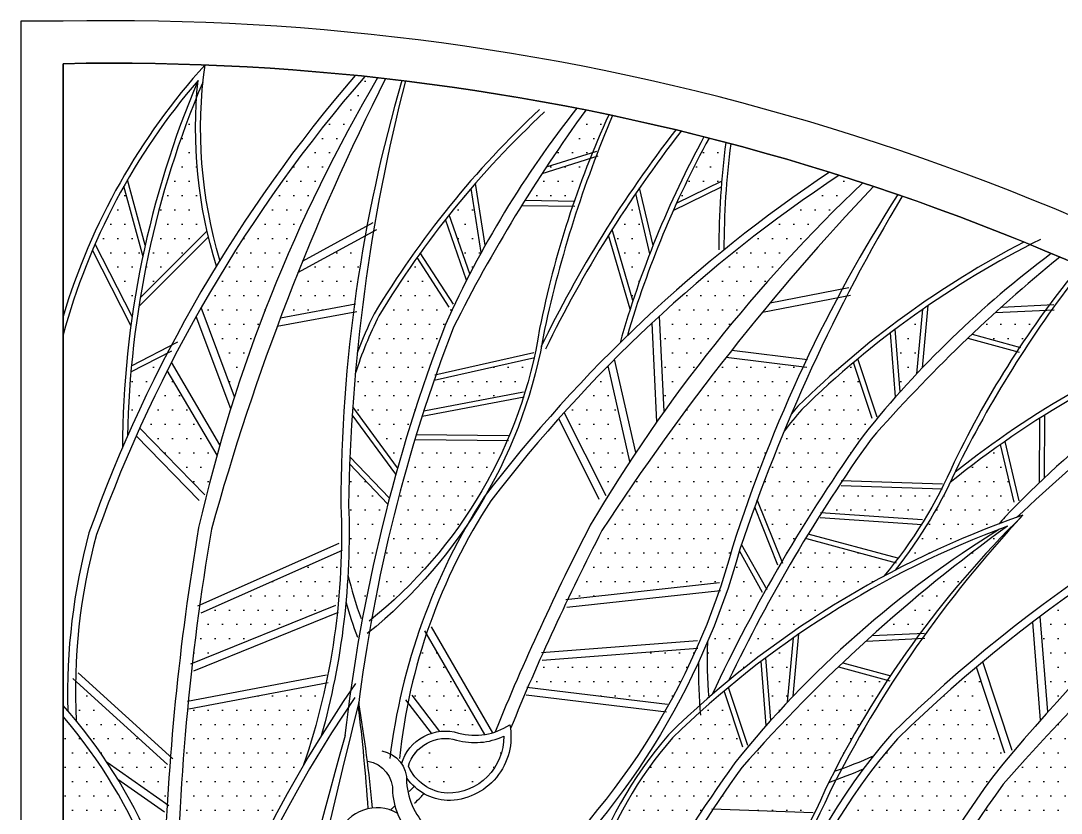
# Model space of a CAD drawing. Extents: x -6708 to 51378, y -17661 to 34250.
# Drawn here: x 29622 to 30851, y -15952 to -15017 of the extents above; entities that cross this region are included whole.
import ezdxf

# ---------------------------------------------------------------- set-up
doc = ezdxf.new("R2010")
doc.units = 0
doc.header["$LTSCALE"] = 5
doc.header["$MEASUREMENT"] = 0
for name, color, linetype in [('0-BCA', 33, 'CONTINUOUS'), ('1', 1, 'CONTINUOUS'), ('LEAF', 2, 'CONTINUOUS'), ('MET', 2, 'CONTINUOUS')]:
    doc.layers.add(name, color=color, linetype=linetype)
pattern_1 = [(0, (0, -13080.158), (8.4375, 16.875), [0, -16.875])]
pattern_2 = [(180, (59217.37, -13080.158), (-8.4375, 16.875), [0, -16.875])]

msp = doc.modelspace()

# ---------------------------------------------------------------- hatches: boundary and pattern name
at = {"layer": 'LEAF'}
h = msp.add_hatch(dxfattribs=at)
h.set_pattern_fill('DOTS', color=2, scale=270, style=0)
h.set_pattern_definition(pattern_1)
edge = h.paths.add_edge_path()
edge.add_arc((30195.4, -16489.1), 37.7, 386.612, 456.2999, ccw=False)
edge.add_arc((30272.5, -16435.4), 56.9, 220.3642, 273.1283)
edge.add_arc((30235.4, -16467.5), 47.2, 221.7183, 328.332, ccw=False)
edge.add_arc((30226.1, -16469.5), 39.1, 152.8716, 228.627, ccw=False)
edge = h.paths.add_edge_path()
edge.add_arc((30211.7, -16429), 52.1, 435.1151, 491.9317, ccw=False)
edge.add_arc((30252.3, -16338.9), 48.1, 235.5625, 302.4143)
edge.add_arc((30234.9, -16379.7), 43.2, 270.2682, 360.1982, ccw=False)
edge.add_arc((30231.9, -16360.5), 62.5, 208.3927, 272.9511, ccw=False)
edge = h.paths.add_edge_path()
edge.add_arc((30196.2, -16313.4), 53.1, 431.9789, 483.4165, ccw=False)
edge.add_arc((30253.9, -16226.5), 55, 221.42, 288.4408)
edge.add_arc((30229.8, -16271), 42.2, 263.7253, 349.548, ccw=False)
edge.add_arc((30224.7, -16253), 59.9, 195.5363, 270.5156, ccw=False)
edge = h.paths.add_edge_path()
edge.add_arc((30200.9, -16228.2), 61.2, 437.426, 482.7486, ccw=False)
edge.add_arc((30238.9, -16129.1), 46.5, 237.9256, 309.0668)
edge.add_arc((30212.9, -16164.8), 55.3, 277.7065, 359.5784, ccw=False)
edge.add_arc((30211.5, -16176.8), 43.7, 179.931, 281.6582, ccw=False)
edge = h.paths.add_edge_path()
edge.add_arc((30186.3, -16129.6), 59.2, 442.7355, 493.8052, ccw=False)
edge.add_arc((30219.7, -16026.7), 51.2, 239.6463, 312.9975)
edge.add_arc((30201.2, -16067.5), 53.5, 268.1437, 363.6227, ccw=False)
edge.add_arc((30188.8, -16078), 44.3, 191.5359, 283.9449, ccw=False)
edge = h.paths.add_edge_path()
edge.add_arc((30175, -16057), 76.7, 437.6054, 491.2856, ccw=False)
edge.add_arc((30216, -15926.3), 60.9, 246.2475, 303.898)
edge.add_arc((30179.1, -15967.1), 71.6, 267.4018, 352.0913, ccw=False)
edge.add_arc((30175.3, -15985.9), 52.7, 194.8205, 270.5657, ccw=False)
edge = h.paths.add_edge_path()
edge.add_arc((30123.6, -15909.6), 45.4, 433.0577, 523.8271, ccw=False)
edge.add_arc((30158.7, -15786.9), 82.2, 254.6195, 294.4263)
edge.add_arc((30126.1, -15862.4), 66.6, 269.9496, 360.5992, ccw=False)
edge.add_arc((30129.5, -15875.1), 54, 203.833, 266.3218, ccw=False)
edge = h.paths.add_edge_path()
edge.add_arc((30042.9, -15995.4), 40.7, 414.5066, 517.6015)
edge.add_arc((29937.4, -15946.5), 75.6, 298.7529, 333.8366, ccw=False)
edge.add_arc((30015.3, -15952.2), 73.5, 235.5697, 276.1997)
edge.add_arc((30018, -15975.2), 50.3, 275.9943, 375.0056)
edge = h.paths.add_edge_path()
edge.add_arc((30081.5, -16093.9), 44.3, 425.9868, 511.5726)
edge.add_arc((29997.7, -16048), 51.3, 276.7487, 331.0794, ccw=False)
edge.add_arc((30046, -16056.6), 59.8, 225.0754, 279.4395)
edge.add_arc((30050.8, -16065.6), 50.3, 275.7386, 373.9658)
edge = h.paths.add_edge_path()
edge.add_arc((30100.6, -16190.3), 42.5, 423.6275, 509.3773)
edge.add_arc((30016.9, -16156), 48.8, 286.5299, 344.9013, ccw=False)
edge.add_arc((30068.6, -16155.7), 60.4, 231.1532, 283.6189)
edge.add_arc((30077.5, -16169.4), 45.3, 276.8291, 382.2533)
edge = h.paths.add_edge_path()
edge.add_arc((30116.9, -16285.4), 49.4, 433.8645, 506.2377)
edge.add_arc((30031.7, -16231.9), 51.2, 273.1097, 329.5246, ccw=False)
edge.add_arc((30073.9, -16258.9), 46.3, 211.515, 296.9073)
edge.add_arc((30073.6, -16246.4), 57.7, 291.6434, 368.5381)
edge = h.paths.add_edge_path()
edge.add_arc((30125.6, -16366.3), 38.2, 414.1995, 505.4013)
edge.add_arc((30048.9, -16317.4), 52.8, 265.6524, 328.9847, ccw=False)
edge.add_arc((30083.8, -16348.3), 44.5, 209.1727, 287.0363)
edge.add_arc((30095, -16337.9), 53, 272.0389, 362.8121)
edge = h.paths.add_edge_path()
edge.add_arc((30161.3, -16450.7), 44.9, 458.635, 513.9482)
edge.add_arc((30085.4, -16408.4), 42.1, 266.2272, 327.5952, ccw=False)
edge.add_arc((30120.5, -16427.4), 44.4, 211.3183, 303.733)
edge.add_arc((30130.5, -16432.2), 35.4, 294.6098, 406.9385)
at = {"layer": 'MET'}
h = msp.add_hatch(dxfattribs=at)
h.set_pattern_fill('DOTS', color=1, scale=270, style=0)
h.set_pattern_definition(pattern_1)
h.paths.add_polyline_path([(30028.7, -15082.6), (29994.3, -15123.5), (29966.7, -15158.1), (29932.6, -15203.9), (29897.3, -15254.8), (29873.4, -15291.7), (29853.9, -15323.5), (29835.2, -15355.5), (29874.6, -15461), (29891, -15412.4), (29906.2, -15370.8), (29919.1, -15337.8), (29934.2, -15301.3), (29953.6, -15257.2), (29973.4, -15215.1), (29993.9, -15174.4), (30015.8, -15133.4), (30029.7, -15108.4), (30043.7, -15084.2)])
h = msp.add_hatch(dxfattribs=at)
h.set_pattern_fill('DOTS', color=1, scale=270, style=0)
h.set_pattern_definition(pattern_2)
h.paths.add_polyline_path([(29752.2, -15431.5), (29795.3, -15409.3, 0.015913), (29748.3, -15507.2, -0.016943)])
h.paths.add_polyline_path([(29829.8, -15107.2, 0.072631), (29842.1, -15265.3), (29763.1, -15344.2, -0.055152)])
h.paths.add_polyline_path([(29743.9, -15212.2), (29766.4, -15294.4, 0.016202), (29753.7, -15366.2), (29709.8, -15280.7, -0.025032)])
h = msp.add_hatch(dxfattribs=at)
h.set_pattern_fill('DOTS', color=1, scale=270, style=0)
h.set_pattern_definition(pattern_1)
h.paths.add_polyline_path([(30289.6, -15122.3), (30278.3, -15138.2), (30267.3, -15153.9), (30257.8, -15167.6), (30247, -15183.7), (30233.5, -15204.2), (30223.4, -15219.9), (30217.7, -15228.9), (30276, -15229.8), (30283, -15210.1), (30291.2, -15188.3), (30298.3, -15170.5), (30305, -15154.5), (30311.6, -15139), (30316.7, -15127.9)])
h = msp.add_hatch(dxfattribs=at)
h.set_pattern_fill('DOTS', color=1, scale=270, style=0)
h.set_pattern_definition(pattern_2)
h.paths.add_polyline_path([(30435.2, -15155.4, -0.001835), (30455.4, -15160.7, 0.011896), (30450.5, -15206.1), (30396.7, -15232.4, -0.018283)])
h.paths.add_polyline_path([(30320.7, -15263.4, -0.008736), (30348.6, -15220.9), (30365.2, -15292, 0.012406), (30345.3, -15347.2)])
h = msp.add_hatch(dxfattribs=at)
h.set_pattern_fill('DOTS', color=1, scale=270, style=0)
h.set_pattern_definition(pattern_1)
h.paths.add_polyline_path([(30376.6, -15365.7), (30382.2, -15478.2), (30407.6, -15443.4), (30431.1, -15412.8), (30458.5, -15378.5), (30480.5, -15352.1), (30509.8, -15318.5), (30541.4, -15284.1), (30564.8, -15259.6), (30589.4, -15234.8), (30616.8, -15208.3), (30588.9, -15199.3), (30563.1, -15216.8), (30534.8, -15236.7), (30498.1, -15263.9), (30466, -15288.9), (30428.7, -15319.6), (30398.9, -15345.5)])
h = msp.add_hatch(dxfattribs=at)
h.set_pattern_fill('DOTS', color=1, scale=270, style=0)
h.set_pattern_definition(pattern_1)
h.paths.add_polyline_path([(30154, -15214.9), (30147.1, -15223), (30138.2, -15233.7), (30130.1, -15243.8), (30128.3, -15245.9), (30152.5, -15315.9), (30166.1, -15290.4)])
h = msp.add_hatch(dxfattribs=at)
h.set_pattern_fill('DOTS', color=1, scale=270, style=0)
h.set_pattern_definition(pattern_1)
h.paths.add_polyline_path([(30029.1, -15270.8), (29949.6, -15314.2), (29943.7, -15329.2), (29937.7, -15344.4), (29928.8, -15367.7), (30016.3, -15351.4), (30018.5, -15335.4), (30021, -15318.8), (30023.6, -15302.5), (30026.2, -15287)])
h = msp.add_hatch(dxfattribs=at)
h.set_pattern_fill('DOTS', color=1, scale=270, style=0)
h.set_pattern_definition(pattern_1)
h.paths.add_polyline_path([(30090.4, -15296.3), (30070.7, -15325), (30048.1, -15360.4), (30033, -15391.3), (30023.7, -15414.7), (30017.7, -15428.8), (30014.5, -15469.5), (30014.9, -15473.7), (30067.3, -15544.9), (30074.7, -15519.4), (30084.3, -15488.1), (30097.9, -15446.7), (30115.4, -15397.5), (30122.7, -15378.1), (30129.6, -15362.5), (30131.6, -15358.3)])
h = msp.add_hatch(dxfattribs=at)
h.set_pattern_fill('DOTS', color=1, scale=270, style=0)
h.set_pattern_definition(pattern_1)
h.paths.add_polyline_path([(30655.1, -15381.1), (30661.1, -15454.9), (30680.6, -15433.6), (30687.8, -15357.5), (30670.1, -15370.1)])
h = msp.add_hatch(dxfattribs=at)
h.set_pattern_fill('DOTS', color=1, scale=270, style=0)
h.set_pattern_definition(pattern_1)
h.paths.add_polyline_path([(30773.5, -15361.4), (30746, -15387), (30803, -15402.7), (30832.7, -15358.6)])
h = msp.add_hatch(dxfattribs=at)
h.set_pattern_fill('DOTS', color=1, scale=270, style=0)
h.set_pattern_definition(pattern_1)
h.paths.add_polyline_path([(30110.4, -15441.1), (30098.2, -15477.4), (30218, -15454.6), (30221.8, -15441.5), (30225.8, -15425.9), (30228.4, -15414.8)])
h = msp.add_hatch(dxfattribs=at)
h.set_pattern_fill('DOTS', color=1, scale=270, style=0)
h.set_pattern_definition(pattern_1)
h.paths.add_polyline_path([(30455.5, -15414.1), (30431.5, -15445.2), (30404.8, -15480.6), (30376.7, -15519.3), (30351.5, -15555.1), (30324, -15595.6), (30307, -15622.1), (30291.7, -15652.3), (30277.3, -15681.2), (30268.3, -15699.9), (30450.7, -15679.1), (30459.4, -15650.9), (30470.4, -15615.6), (30480.9, -15585.1), (30494.1, -15549.1), (30509.4, -15510.1), (30524.3, -15474.6), (30537.7, -15444.3), (30546.3, -15425.5)])
h = msp.add_hatch(dxfattribs=at)
h.set_pattern_fill('DOTS', color=1, scale=270, style=0)
h.set_pattern_definition(pattern_1)
h.paths.add_polyline_path([(30605.8, -15420.4), (30577.9, -15444.7), (30556, -15465), (30539.6, -15481.9), (30524, -15501.3), (30492.2, -15582.7), (30521.3, -15655.3), (30540.3, -15623.4), (30560.7, -15590.7), (30577.5, -15564.7), (30596.7, -15536.3), (30610, -15517), (30618.6, -15504.9), (30624.8, -15497.3), (30630, -15490.9)])
h = msp.add_hatch(dxfattribs=at)
h.set_pattern_fill('DOTS', color=1, scale=270, style=0)
h.set_pattern_definition(pattern_1)
h.paths.add_polyline_path([(29795.2, -15429.7), (29783.1, -15454.1), (29772.2, -15477), (29766, -15490.4), (29762.6, -15497.8), (29841.2, -15577.8), (29845.4, -15561.3), (29850.5, -15542.2), (29854, -15529.7)])
h = msp.add_hatch(dxfattribs=at)
h.set_pattern_fill('DOTS', color=1, scale=270, style=0)
h.set_pattern_definition(pattern_1)
h.paths.add_polyline_path([(30316, -15424.3), (30286.1, -15455.4), (30271.1, -15471.7), (30264.2, -15479.3), (30314.8, -15579.4), (30325.3, -15562.8), (30334.9, -15547.7), (30341.6, -15537.4)])
h = msp.add_hatch(dxfattribs=at)
h.set_pattern_fill('DOTS', color=1, scale=270, style=0)
h.set_pattern_definition(pattern_1)
h.paths.add_polyline_path([(30087.5, -15511.5), (30078.8, -15541.2), (30069.2, -15576.3), (30062.6, -15602.1), (30053.7, -15639.5), (30042.3, -15693.1), (30036.5, -15723.4), (30071.1, -15693.2), (30100.8, -15662.5), (30124.4, -15634.5), (30143, -15609.3), (30168.1, -15569.7), (30182.1, -15543.8), (30189.4, -15528.9), (30196.8, -15512.6)])
h = msp.add_hatch(dxfattribs=at)
h.set_pattern_fill('DOTS', color=1, scale=270, style=0)
h.set_pattern_definition(pattern_1)
h.paths.add_polyline_path([(30720.1, -15562.2, -0.016693), (30779.5, -15517.3), (30798.9, -15588.3, 0.004177), (30784.6, -15603, 0.001315), (30777.8, -15610.9, 0.030056), (30655.1, -15665.6, 0.052737)])
h = msp.add_hatch(dxfattribs=at)
h.set_pattern_fill('DOTS', color=1, scale=270, style=0)
h.set_pattern_definition(pattern_1)
h.paths.add_polyline_path([(30010.6, -15540.1), (30009.7, -15571.6), (30009.7, -15598.6), (30009.8, -15639.5), (30009.3, -15656.3), (30009.2, -15673.4), (30024.1, -15722.6), (30031.5, -15693), (30042.2, -15643.1), (30048.6, -15616.2), (30055.8, -15587.5)])
h = msp.add_hatch(dxfattribs=at)
h.set_pattern_fill('DOTS', color=1, scale=270, style=0)
h.set_pattern_definition(pattern_1)
h.paths.add_polyline_path([(30589.2, -15565.1), (30568.1, -15597.6), (30689.7, -15605.6), (30698.2, -15591.2), (30705.3, -15578.4), (30709.8, -15569.6)])
h = msp.add_hatch(dxfattribs=at)
h.set_pattern_fill('DOTS', color=1, scale=270, style=0)
h.set_pattern_definition(pattern_1)
h.paths.add_polyline_path([(30627.7, -15742.9), (30660.6, -15714), (30689.2, -15689.8), (30718.3, -15666.3), (30738.5, -15650.5), (30759.1, -15634.9), (30773.9, -15623.9), (30787.6, -15613.8), (30770.2, -15637.4), (30752.4, -15656.9), (30723, -15691), (30704.1, -15714.5), (30684.5, -15740.2)])
h = msp.add_hatch(dxfattribs=at)
h.set_pattern_fill('DOTS', color=1, scale=270, style=0)
h.set_pattern_definition(pattern_1)
h.paths.add_polyline_path([(30549.3, -15627.9), (30538.7, -15645.5), (30524.8, -15669.4), (30510.2, -15695.2), (30492.8, -15727.4), (30475.7, -15760.4), (30458.3, -15795.9), (30486.6, -15773.3), (30514.7, -15752.3), (30548.7, -15728.6), (30570.1, -15714.6), (30598.9, -15696.9), (30628.5, -15679.9), (30641.5, -15672.8), (30654.7, -15656.4)])
h = msp.add_hatch(dxfattribs=at)
h.set_pattern_fill('DOTS', color=1, scale=270, style=0)
h.set_pattern_definition(pattern_1)
h.paths.add_polyline_path([(30000.8, -15642.6), (29832.1, -15716.9), (29830, -15733.1), (29827.9, -15749.5), (29825.6, -15768.7), (29824.8, -15775.4), (29992.4, -15707.5), (29997.2, -15704.8), (29998.5, -15690.1), (29999.4, -15676.4), (30000.3, -15659.1)])
h = msp.add_hatch(dxfattribs=at)
h.set_pattern_fill('DOTS', color=1, scale=270, style=0)
h.set_pattern_definition(pattern_1)
h.paths.add_polyline_path([(30471.7, -15640.9), (30463.2, -15669.6), (30455, -15694.5), (30444.1, -15724), (30435.1, -15746.4), (30433.3, -15750.6), (30435, -15816.5), (30438.7, -15812.5), (30455.9, -15776.9), (30474.6, -15740), (30488.8, -15713.1), (30499.7, -15693.2)])
h = msp.add_hatch(dxfattribs=at)
h.set_pattern_fill('DOTS', color=1, scale=270, style=0)
h.set_pattern_definition(pattern_1)
h.paths.add_polyline_path([(30826.3, -15720.3, -0.00903), (30876.1, -15684.3), (30865.2, -15800.5, 0.005904), (30835.3, -15833)])
h = msp.add_hatch(dxfattribs=at)
h.set_pattern_fill('DOTS', color=1, scale=270, style=0)
h.set_pattern_definition(pattern_1)
h.paths.add_polyline_path([(30101.4, -15740.6), (30096.4, -15756.2), (30092, -15770.7), (30086.4, -15791.6), (30082.8, -15807), (30081.8, -15811.3), (30117.1, -15856), (30125.4, -15855.7), (30137.1, -15857.3), (30145.5, -15859.4), (30153.3, -15860.3), (30164.4, -15860.3), (30170.2, -15859.6)])
h = msp.add_hatch(dxfattribs=at)
h.set_pattern_fill('DOTS', color=1, scale=270, style=0)
h.set_pattern_definition(pattern_1)
h.paths.add_polyline_path([(30957.2, -15736.7), (31045.4, -15760.9, 0.031981), (30932.6, -15959.7, -0.012394), (30915.1, -15997.5), (30731.2, -15992.9, -0.00783), (30782.7, -15918.3, -0.021823)])
h = msp.add_hatch(dxfattribs=at)
h.set_pattern_fill('DOTS', color=1, scale=270, style=0)
h.set_pattern_definition(pattern_1)
h.paths.add_polyline_path([(30502.3, -15769), (30508.3, -15842.8), (30527.8, -15821.5), (30535, -15745.4), (30517.8, -15757.6)])
h = msp.add_hatch(dxfattribs=at)
h.set_pattern_fill('DOTS', color=1, scale=270, style=0)
h.set_pattern_definition(pattern_1)
h.paths.add_polyline_path([(30221.1, -15803.9), (30387.5, -15824.2), (30398, -15804.7), (30406, -15788.9), (30413.9, -15772.5), (30420.5, -15757.9), (30234.6, -15773.1)])
h = msp.add_hatch(dxfattribs=at)
h.set_pattern_fill('DOTS', color=1, scale=270, style=0)
h.set_pattern_definition(pattern_1)
h.paths.add_polyline_path([(30588.1, -15779.7), (30560.6, -15806.5), (30528.8, -15838.8), (30501.5, -15867.9), (30476.6, -15895.5), (30455.6, -15924.6), (30440, -15947.5), (30558.2, -15951.5), (30571.6, -15926.6), (30587, -15895.9), (30606.3, -15860.5), (30624.6, -15829.3), (30638.3, -15807.2), (30645.9, -15795.6)])
h = msp.add_hatch(dxfattribs=at)
h.set_pattern_fill('DOTS', color=1, scale=270, style=0)
h.set_pattern_definition(pattern_1)
h.paths.add_polyline_path([(30657.8, -15864.9, -0.018491), (30751, -15780.3), (30788.7, -15887, 0.003951), (30770, -15909.9, 0.02258), (30622, -16138.9), (30566.2, -15997.7, -0.059116)])
h.paths.add_polyline_path([(30526.9, -16086.8), (30588.1, -16198.4, 0.014729), (30506.5, -16356.5, 0.004864), (30488.6, -16365.9, -0.104006)])
h = msp.add_hatch(dxfattribs=at)
h.set_pattern_fill('DOTS', color=1, scale=270, style=0)
h.set_pattern_definition(pattern_1)
h.paths.add_polyline_path([(29686.8, -15796.3), (29686.7, -15809.3), (29686.9, -15822.2), (29687.1, -15831.2), (29687.6, -15842.8), (29694.1, -15851.4), (29700.9, -15860.1), (29713.4, -15877.1), (29720.1, -15886.8), (29724, -15892.5), (29795.1, -15941.3), (29796.3, -15922.7), (29797.4, -15906.5), (29798, -15897.6)])
edge = h.paths.add_edge_path()
edge.add_line((29795.5, -15895.1), (29683.8, -15793.6))
h = msp.add_hatch(dxfattribs=at)
h.set_pattern_fill('DOTS', color=1, scale=270, style=0)
h.set_pattern_definition(pattern_1)
h.paths.add_polyline_path([(29820.8, -15829.4), (29816.4, -15859.7), (29813.7, -15893.3), (29811.9, -15920.7), (29809.6, -15959.8), (29808.2, -15991.5), (29806.6, -16044.6), (29806.2, -16075.4), (29810, -16090.9), (29814.9, -16113.6), (29819.1, -16137.7), (29822.6, -16163.5), (29824, -16178.5), (29831.6, -16161.2), (29834.9, -16152.2), (29841.7, -16133.8), (29848.3, -16116.8), (29851.8, -16108.1), (29870.8, -16062.6), (29893.5, -16013.2), (29908.1, -15983.6), (29925.8, -15949.5), (29941.8, -15920.5), (29956.2, -15895.5), (29982.9, -15798.5)])
h = msp.add_hatch(dxfattribs=at)
h.set_pattern_fill('DOTS', color=1, scale=270, style=0)
h.set_pattern_definition(pattern_1)
h.paths.add_polyline_path([(30453, -15808.2), (30432, -15826.4), (30414, -15842.7), (30396.4, -15859.4), (30388.1, -15868.1), (30373.6, -15885.9), (30361.7, -15902.1), (30349.3, -15920.7), (30338.3, -15939), (30331.8, -15950.9), (30368.5, -16043.2), (30380.3, -16023.2), (30398, -15994.3), (30419.2, -15961), (30437.2, -15933.9), (30450.5, -15914.5), (30467.7, -15890.4), (30477.4, -15878.6)])
h = msp.add_hatch(dxfattribs=at)
h.set_pattern_fill('DOTS', color=1, scale=270, style=0)
h.set_pattern_definition(pattern_1)
h.paths.add_polyline_path([(29672.3, -15838.4), (29672.7, -15969.5), (29684, -16001.4), (29696.1, -16037.9), (29709.7, -16083.4), (29719.9, -16121.5), (29727.5, -16153.2), (29732.7, -16176.6), (29803.7, -16101.6), (29796.4, -16072), (29786.6, -16039.9), (29777.9, -16015.6), (29768.2, -15991.8), (29748.9, -15951.3), (29730, -15918), (29713.8, -15892.7), (29698, -15870.5), (29681.6, -15849.5)])
h = msp.add_hatch(dxfattribs=at)
h.set_pattern_fill('DOTS', color=1, scale=270, style=0)
h.set_pattern_definition(pattern_1)
h.paths.add_polyline_path([(30577.4, -15928.3, -0.002961), (30585, -15913.5, 0.01506), (30617.4, -15900.4, 0.103709), (30490.5, -16172.2, 0.058561), (30285.8, -16226.4, -0.000581), (30287.6, -16222.4, 0.183864)])

# ---------------------------------------------------------------- linework, layer by layer
at = {"layer": '0-BCA', "color": 3}
for p, q in [((29622.2, -15017.6), (29622.2, -17517.6)), ((29672.2, -15017.6), (29622.2, -15017.6)), ((29672.2, -15067.6), (29672.2, -17467.6))]:
    msp.add_line(p, q, dxfattribs=at)
for points in [[(31358.7, -15842.6), (31358.7, -15517.6, 0.155566), (29672.2, -15017.6, 0.155566)], [(31308.7, -15544.2), (31308.7, -17467.1), (29672.7, -17467.1), (29672.2, -15067.6, -0.153284), (31308.7, -15544.2, -3.305213)]]:
    msp.add_lwpolyline(points, format="xyb", dxfattribs=at)
msp.add_arc((29731.3, -17912.3), 2845.3, 56.3334, 91.1921, dxfattribs=at)
at = {"layer": '1'}
for p, q in [((30238, -15197.2, 0), (30304.3, -15176.6, 0)), ((30243.2, -15189.3, 0), (30302.6, -15170.9, 0)), ((29766.8, -15295.8), (29743.9, -15212.2)), ((29769.2, -15281.8), (29748.1, -15204.9)), ((30166.1, -15290.4, 0), (30154, -15214.9, 0)), ((30170.9, -15281.9, 0), (30159.1, -15209, 0)), ((30369, -15282.2), (30353.2, -15214.2)), ((30392.9, -15240.9), (30449.9, -15213)), ((30396.7, -15232.4), (30450.5, -15206.1)), ((30365.2, -15292), (30348.6, -15220.9)), ((30214, -15234.9, 0), (30276.7, -15235.8, 0)), ((30217.7, -15228.9, 0), (30276.8, -15229.8, 0)), ((30148.7, -15323.3, 0), (30123.9, -15251.5, 0)), ((30152.5, -15315.9, 0), (30128.3, -15245.9, 0)), ((29949.6, -15314.2, 0), (30042.7, -15263.4, 0)), ((29955, -15300.8, 0), (30038.3, -15255.3, 0)), ((30345.3, -15347.2), (30320.7, -15263.4)), ((29761.5, -15354.3), (29843.7, -15272.1)), ((29763.1, -15344.2), (29842.1, -15265.3)), ((30342, -15357.3), (30316.4, -15270.2)), ((29752.2, -15376.6), (29706.7, -15287.9)), ((29753.7, -15366.2), (29709.8, -15280.7)), ((30128.3, -15355, 0), (30090.4, -15296.3, 0)), ((30133.4, -15351.7, 0), (30094.1, -15291, 0)), ((30507.4, -15350, 0), (30600.5, -15331.9, 0)), ((30498.2, -15361.1, 0), (30602.3, -15340.9, 0)), ((29874.6, -15461, 0), (29835.2, -15355.5, 0)), ((29925.1, -15377.7, 0), (30019.2, -15360.2, 0)), ((29928.8, -15367.7, 0), (30017.5, -15351.2, 0)), ((30680.6, -15433.6, 0), (30687.8, -15357.5, 0)), ((30687.3, -15426.6, 0), (30694.2, -15353.1, 0)), ((30773.5, -15361.4, 0), (30842.9, -15358.1, 0)), ((30780.5, -15355.1, 0), (30842.6, -15352.1, 0)), ((29870.1, -15475.2, 0), (29829.3, -15365.9, 0)), ((30373.6, -15490.4, 0), (30367.8, -15373.8, 0)), ((30382.2, -15478.2, 0), (30376.6, -15365.7, 0)), ((30655.5, -15461.1, 0), (30649.5, -15385.4, 0)), ((30661.1, -15454.9, 0), (30655.1, -15381.1, 0)), ((30746, -15387, 0), (30803, -15402.7, 0)), ((29752.8, -15424.4), (29807.6, -15396.2)), ((30740.9, -15391.8, 0), (30801.4, -15408.4, 0)), ((29752.2, -15431.5), (29800.5, -15406.6)), ((30111.2, -15434.8, 0), (30228, -15408.7, 0)), ((30462.1, -15405.7, 0), (30551.6, -15417, 0)), ((29857.4, -15517.5, 0), (29800.2, -15420, 0)), ((30110.4, -15441.1, 0), (30229.3, -15414.6, 0)), ((30348.6, -15526.8, 0), (30323.6, -15416.6, 0)), ((30455.5, -15414.1, 0), (30550.5, -15426.1, 0)), ((30627.9, -15486.7, 0), (30605.8, -15420.4, 0)), ((30633.6, -15484.8, 0), (30610.8, -15416.2, 0)), ((29854, -15529.7, 0), (29795.2, -15429.7, 0)), ((30341.6, -15537.4, 0), (30316, -15424.3, 0)), ((30098.2, -15477.4, 0), (30215.8, -15455.2, 0)), ((30067.3, -15544.9, 0), (30014.2, -15472.8, 0)), ((30096.1, -15483.9, 0), (30216.9, -15461.1, 0)), ((30065.3, -15552.3, 0), (30013.6, -15482.1, 0)), ((30313.6, -15577.9, 0), (30264.2, -15479.3, 0)), ((30831.5, -15556.4), (30832, -15482.4)), ((29839.6, -15576.8, 0), (29762.6, -15497.8, 0)), ((30305.4, -15582, 0), (30257.7, -15486.6, 0)), ((30825.5, -15562.1), (30826, -15486.2)), ((29833, -15583.2, 0), (29758.6, -15506.8, 0)), ((30088.7, -15505.5, 0), (30198.3, -15506.6, 0)), ((30087.5, -15511.5, 0), (30198.2, -15512.6, 0)), ((30795.8, -15585.2), (30779.5, -15517.3)), ((30801.6, -15583.8), (30784.8, -15513.5)), ((30057.6, -15580.7, 0), (30011, -15531.8, 0)), ((30055.8, -15587.5, 0), (30010.6, -15540.1, 0)), ((30591.1, -15565.6, 0), (30710.8, -15569.7, 0)), ((30591.3, -15559.6, 0), (30711, -15563.7, 0)), ((30522.2, -15657.6, 0), (30492.2, -15582.7, 0)), ((30516.6, -15659.8, 0), (30489.1, -15591.2, 0)), ((30566.4, -15603.5, 0), (30687.1, -15611.6, 0)), ((30566.8, -15597.6, 0), (30687.5, -15605.6, 0)), ((30550.3, -15628.3, 0), (30656.1, -15656.8, 0)), ((30551.9, -15622.5, 0), (30657.7, -15651, 0)), ((29831.3, -15707.8, 0), (29998.4, -15633.6, 0)), ((29835.1, -15716.1, 0), (30002.1, -15642, 0)), ((30498.5, -15691.9, 0), (30471.2, -15642.9, 0)), ((30503.7, -15689, 0), (30473.7, -15635.1, 0)), ((30266, -15700.2, 0), (30447.7, -15680.3, 0)), ((30267, -15709.3, 0), (30448.7, -15689.4, 0)), ((29823, -15776.2, 0), (29994.1, -15706.8, 0)), ((29826.4, -15784.6, 0), (29997.5, -15715.3, 0)), ((30826.9, -15842.5, 0), (30817.6, -15726.9, 0)), ((30835.3, -15833, 0), (30826.3, -15720.3, 0)), ((30170.2, -15859.6, 0), (30099.4, -15737.2, 0)), ((30179.6, -15857.5, 0), (30107.3, -15732.6, 0)), ((30534.5, -15814.4, 0), (30541.4, -15740.9, 0)), ((30627.7, -15742.9, 0), (30689.8, -15739.9, 0)), ((30237.2, -15762.8, 0), (30421.4, -15748.7, 0)), ((30527.8, -15821.5, 0), (30535, -15745.4, 0)), ((30620.7, -15749.3, 0), (30690.1, -15745.9, 0)), ((30237.9, -15771.9, 0), (30422.1, -15757.8, 0)), ((30502.7, -15849, 0), (30496.7, -15773.2, 0)), ((30508.3, -15842.8, 0), (30502.3, -15769, 0)), ((30588.1, -15779.7, 0), (30648.6, -15796.3, 0)), ((30593.2, -15774.9, 0), (30650.1, -15790.5, 0)), ((30784.7, -15881.5, 0), (30751, -15780.3, 0)), ((30793.4, -15878.6, 0), (30758.5, -15773.9, 0)), ((29801.6, -15888.3, 0), (29690, -15786.8, 0)), ((29819.1, -15820.4, 0), (29983.3, -15789.1, 0)), ((29795.5, -15895.1, 0), (29683.8, -15793.6, 0)), ((29820.8, -15829.4, 0), (29985.1, -15798.1, 0)), ((30220.1, -15803.8, 0), (30386.1, -15823.8, 0)), ((30480.8, -15872.6, 0), (30458, -15804.1, 0)), ((30117.1, -15856, 0), (30084.4, -15813.2, 0)), ((30219, -15812.9, 0), (30385, -15832.9, 0)), ((30475.1, -15874.5, 0), (30453, -15808.2, 0)), ((30107.2, -15858.2, 0), (30077.1, -15818.8, 0)), ((29797.2, -15943.7, 0), (29724, -15892.5, 0)), ((29791.9, -15951.2, 0), (29736.9, -15912.7, 0)), ((30438.5, -15947.5, 0), (30558.2, -15951.5, 0))]:
    msp.add_line(p, q, dxfattribs=at)
at = {"layer": '1', "color": 1}
for points in [[(29857.4, -15299.7, -0.107845), (29839.8, -15069.1, 0.111928), (29672.2, -15365.9, 0.111928)], [(29853.2, -15306.5, -0.101371), (29831.5, -15087.5, 0.112516), (29672.2, -15387.8, 0.112516)], [(29831.5, -15087.5, 0.099405), (29742.1, -15521.4, 0.099405)], [(29837, -15089.8, 0.096209), (29748.3, -15507.2, 0.096209)], [(30395.9, -15145.7, 0.051835), (30236.6, -15402.1)], [(30402.3, -15147.2, 0.052301), (30242, -15404.7)], [(30429.2, -15153.9, 0.055713), (30330, -15397.1, 0.055713)], [(30435.2, -15155.4, 0.053796), (30338.7, -15388.7, 0.053796)], [(30447.2, -15287.2, -0.033057), (30455.4, -15160.7, -0.033057)], [(30453.2, -15287.2, -0.032855), (30461.2, -15162.2, -0.032855)], [(31034.4, -15382.9, 0.081645), (30720.1, -15562.2)], [(31027, -15379.1, 0.077818), (30726, -15549.8)], [(31051.9, -15392, 0.069777), (30784.6, -15603, 0.001315), (30777.8, -15610.9)], [(31059.8, -15396.2, 0.044182), (30798.5, -15603.4)], [(30629.1, -15885.2, -0.022484), (30583.1, -15903.4)], [(30617.4, -15900.4, -0.019056), (30576.2, -15916.6)]]:
    msp.add_lwpolyline(points, format="xyb", dxfattribs=at)
at = {"layer": '1', "color": 1, "elevation": 0}
for points in [[(30017.2, -15081.4, 0.092326), (29702.7, -15621.6, 0.07266), (29677.6, -15831.4)], [(30028.7, -15082.6, 0.092879), (29711.7, -15623.6, 0.081273), (29687.7, -15843.4)], [(30043.7, -15084.2, 0.076808), (29832.2, -15615.2, 0.034307), (29791.3, -16027.2)], [(30053.1, -15085.2, 0.049524), (29847.4, -15617.2, 0.039798), (29806.2, -16075.4)], [(30072.4, -15087.5, 0.071186), (30000.2, -15589.1, -0.09297), (29956.2, -15895.5)], [(30076.5, -15088, 0.059397), (30009.4, -15588.8, -0.077848), (29977, -15861.2)], [(30278.9, -15120.2, 0.061144), (30123.7, -15375.4, 0.063403), (30005.1, -15860.9)], [(30240.9, -15124.6, 0.069869), (30045.2, -15365.3, 0.041245), (30017.3, -15433.7)], [(30235, -15121.7, 0.069708), (30039.7, -15362.8, 0.026309), (30019.6, -15409)], [(30289.6, -15122.3, 0.039773), (30133.2, -15378.7, 0.061448), (30020.5, -15829.1)], [(30321.2, -15128.8, 0.047494), (30240.9, -15381.4, -0.185183), (30031.5, -15740.5)], [(30316.7, -15127.9, 0.056803), (30235, -15380.3, -0.188148), (30033.6, -15725.7)], [(30577.4, -15195.7, 0.082524), (30169.6, -15579.1, 0.113729), (30058.1, -15887.8)], [(30588.9, -15199.3, 0.083253), (30177.5, -15583.7, 0.119537), (30069.4, -15887.8)], [(30616.8, -15208.3, 0.069332), (30294.9, -15612.3, 0.022278), (30182.4, -15856.6)], [(30629.5, -15212.5, 0.044928), (30308.7, -15618.8, 0.022269), (30200.6, -15852.7, 0.022269)], [(30658, -15222.1, 0.064519), (30462.9, -15638.4, -0.153375), (30191.3, -16062)], [(30663.4, -15224, 0.053906), (30471.7, -15640.9, -0.144708), (30205.4, -16066.9)], [(30826.7, -15275.1, 0.078042), (30544.8, -15475.8, 0.018329), (30524, -15501.3)], [(30807.1, -15278.2, 0.074164), (30540.1, -15472.1, 0.006152), (30532.5, -15481.1)], [(30839.5, -15291.7, 0.062969), (30618.3, -15505.3, 0.045056), (30438.7, -15812.5)], [(30849.4, -15295.9, 0.041003), (30626.6, -15510.8, 0.043731), (30458.3, -15795.9)], [(30873.3, -15306.2, 0.058927), (30724.8, -15537.9, -0.072419), (30641.5, -15672.8)], [(30877.4, -15308, 0.049302), (30730.2, -15540.4, -0.063114), (30655.1, -15665.6)], [(31221.9, -15488.6, 0.100722), (30650.7, -15859.2, 0.197143), (30472.7, -16384.6)], [(31231.9, -15494.8, 0.101325), (30657.8, -15864.9, 0.204534), (30489.3, -16375.4)], [(31234.9, -15496.7, 0.083674), (30770, -15909.9, 0.044199), (30500.3, -16369.6)], [(31239.6, -15499.7, 0.053833), (30782.7, -15918.3, 0.044104), (30524, -16357.4)], [(30806, -15600.7, 0.07178), (30577.4, -15928.3, -0.185183), (30284.9, -16223.6)], [(30806, -15600.7, 0.086091), (30572, -15925.8, -0.188148), (30290.6, -16209.8)], [(30778.3, -15617.3, 0.08567), (30465.5, -15893.2, 0.049502), (30271.2, -16232.3, 0.049502)], [(30787.6, -15613.8, 0.106065), (30392, -15863.7, 0.208179), (30282.2, -16204.4)], [(30787.6, -15613.8, 0.056211), (30473.8, -15898.7, 0.049941), (30285.8, -16226.4, 0.049941)], [(30008.6, -15671, 0.030042), (30024.1, -15722.6)], [(30006.2, -15703, 0.022934), (30019.8, -15744.7)], [(30433.3, -15750.6, 0.036822), (30435, -15816.5)], [(30422.7, -15774.5, 0.032633), (30425.2, -15836.9)]]:
    msp.add_lwpolyline(points, format="xyb", dxfattribs=at)
at = {"layer": '1', "elevation": 0}
for points in [[(30071.9, -15894.1, -0.414967), (30139.3, -15857.9, 0.218355), (30199.8, -15848, -0.473511), (30125.7, -15937.6, -0.226882), (30078.5, -15911.4, -0.226882)], [(30048.5, -15878.9, -0.378866), (30077.9, -15916, 0.1907), (30105.3, -15972.7, -0.252134), (30117.7, -16006.9, 0.139232), (30127.3, -16043.5, -0.045981), (30136.7, -16099.8, 0.140758), (30154.3, -16158.5, -0.155026), (30158.2, -16211.3, 0.177384), (30157.3, -16265.4, 0.026372)], [(30032.1, -15890.9, -0.378866), (30061.4, -15928, 0.1907), (30088.9, -15984.7, -0.252134), (30101.3, -16019, 0.139232), (30110.8, -16055.5, -0.045981), (30120.2, -16111.8, 0.140758), (30137.8, -16170.5, -0.155026), (30141.7, -16223.3, 0.026372), (30138.5, -16233.3, 0.026372)], [(30081.1, -15926.9, -0.000437), (30084.1, -15923.9, -0.000975), (30086.8, -15920.9, -0.000975)], [(30087.3, -15940.8, -0.001039), (30094.4, -15933.8, -0.001437), (30098.3, -15929.4, -0.001437)], [(30066.8, -15952.3, 0.446759), (29997.5, -15976.3, -0.203971), (29957.6, -16010.4, 0.225979), (30024.1, -16033.7, 0.405502), (30076.7, -15970.8, 0.405502)], [(30059.1, -15948.8, -0.000738), (30064.1, -15943.8)]]:
    msp.add_lwpolyline(points, format="xyb", dxfattribs=at)
msp.add_lwpolyline([(30080, -15897, -0.418152), (30136.9, -15866.2, 0.175458), (30192.6, -15861.7, -0.417538), (30126, -15929, -0.279623)], format="xyb", close=True, dxfattribs=at)
at = {"layer": '1', "color": 1}
for centre, radius, start, end in [((31170.8, -16657.9, 0), 1118.3, 109.0371, 134.4758), ((30748.6, -16174.2, 0), 478.8, 138.983, 186.0609)]:
    msp.add_arc(centre, radius, start, end, dxfattribs=at)
at = {"layer": '1'}
for centre, radius, start, end in [((31309.8, -16692.2), 1570.6, 145.3656, 175.1205), ((31307, -16691.2), 1559.2, 145.8466, 175.1232), ((29215.2, -16231), 611.1, 4.5995, 41.5819), ((39417.8, -18166.1), 9684.5, 165.99197, 170.51356), ((27979.5, -16081.5), 2057.3, 3.743, 7.1345), ((28318.7, -16109), 1726.7, 5.4051, 9.5721), ((29215.2, -16231), 602.5, 2.6146, 40.6559), ((35668.3, -17460.7), 5884.8, 164.22543, 171.27885)]:
    msp.add_arc(centre, radius, start, end, dxfattribs=at)

doc.saveas('drawing.dxf')
